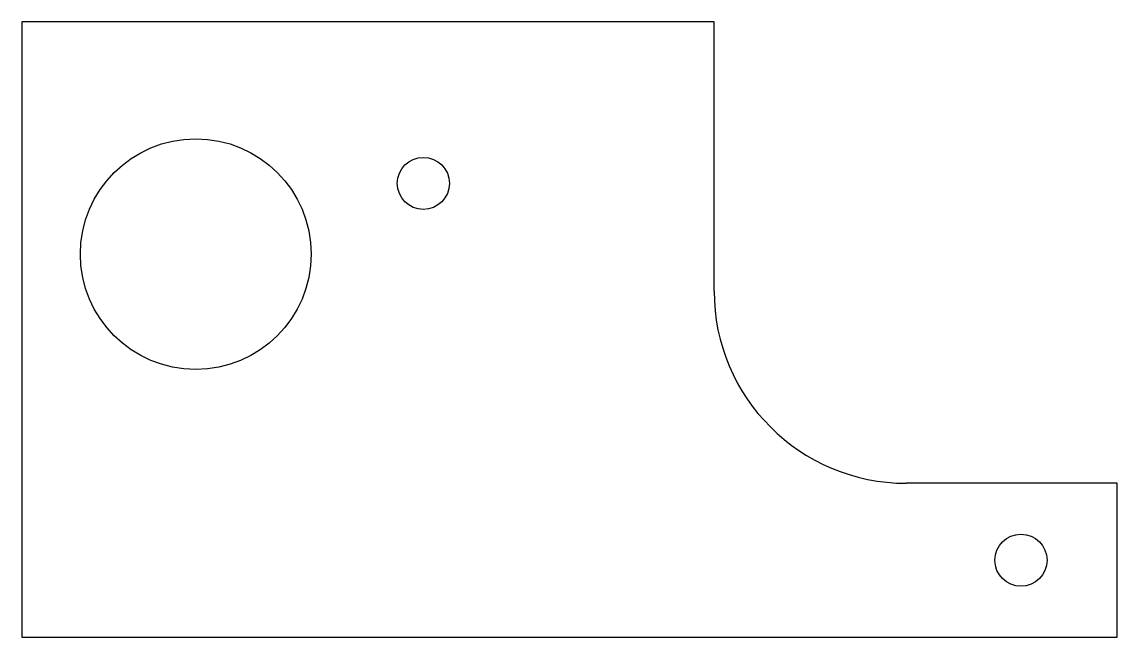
# Model space of a CAD drawing. Header units: inches. Extents: x 0.12 to 3.69, y -2.12 to -0.12.
import ezdxf

# ---------------------------------------------------------------- set-up
doc = ezdxf.new("R2010")
doc.units = ezdxf.units.IN
doc.header["$MEASUREMENT"] = 0

msp = doc.modelspace()

# ---------------------------------------------------------------- linework, layer by layer
at = {"color": 7, "linetype": 'Continuous', "lineweight": 25}
for p, q in [((0.125, -0.125), (0.125, -2.125)), ((2.375, -0.125), (0.125, -0.125)), ((2.375, -1), (2.375, -0.125)), ((3.685, -1.625), (3, -1.625)), ((3.685, -2.125), (3.685, -1.625)), ((0.125, -2.125), (3.685, -2.125))]:
    msp.add_line(p, q, dxfattribs=at)
for centre, radius in [((0.69, -0.88), 0.375), ((1.43, -0.65), 0.0847), ((3.3725, -1.875), 0.0847)]:
    msp.add_circle(centre, radius, dxfattribs=at)
msp.add_arc((3, -1), 0.625, 180, 270, dxfattribs=at)

doc.saveas('drawing.dxf')
